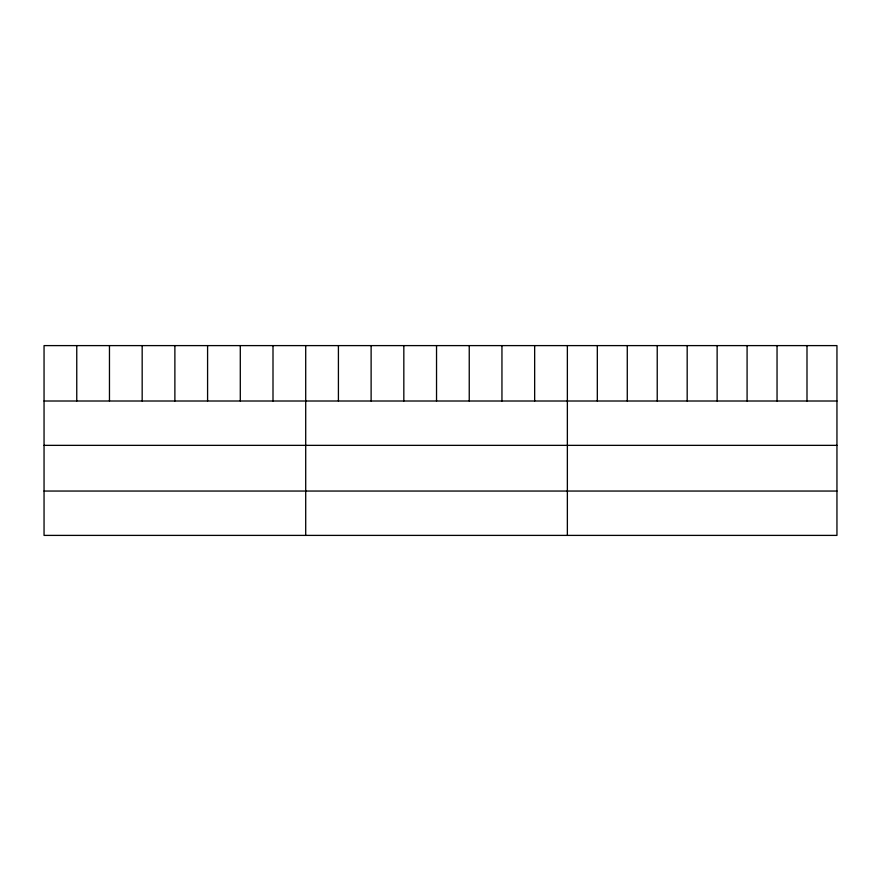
<?xml version="1.0" encoding="UTF-8"?>
<svg xmlns="http://www.w3.org/2000/svg" width="881" height="881" viewBox="0 0 881 881"><rect width="100%" height="100%" fill="white"/><g stroke="black" fill="none" stroke-linecap="round" stroke-linejoin="round"><path stroke-width="1.32" d="M836.95 401.009L836.95 535.395L44.05 535.395L44.05 345.605L836.95 345.605L836.95 401.009L44.05 401.009M44.05 445.357L836.95 445.357M44.05 491.047L836.95 491.047M806.996 345.605L806.996 401.009M777.042 345.605L777.042 401.009M747.088 345.605L747.088 401.009M717.134 345.605L717.134 401.009M687.18 345.605L687.18 401.009M657.226 345.605L657.226 401.009M627.272 345.605L627.272 401.009M597.318 345.605L597.318 401.009M567.364 345.605L567.364 535.395M534.657 345.605L534.657 401.009M501.95 345.605L501.95 401.009M469.243 345.605L469.243 401.009M436.536 345.605L436.536 401.009M403.828 345.605L403.828 401.009M371.121 345.605L371.121 401.009M338.414 345.605L338.414 401.009M305.707 345.605L305.707 535.395M273 345.605L273 401.009M240.293 345.605L240.293 401.009M207.586 345.605L207.586 401.009M174.879 345.605L174.879 401.009M142.171 345.605L142.171 401.009M109.464 345.605L109.464 401.009M76.757 345.605L76.757 401.009"/></g></svg>
